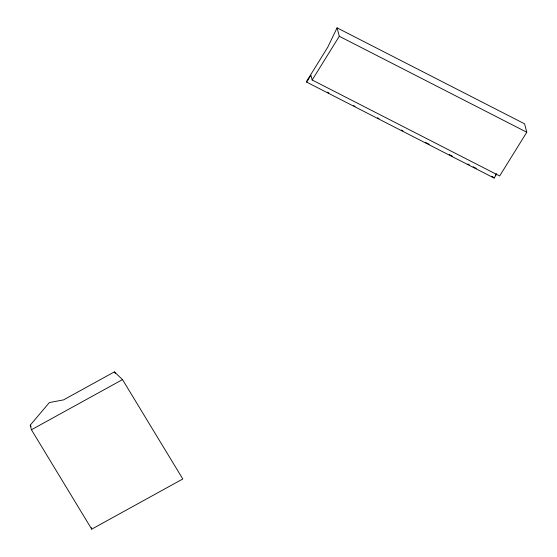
<?xml version="1.0" encoding="UTF-8"?>
<svg xmlns="http://www.w3.org/2000/svg" width="557" height="557" viewBox="0 0 557 557"><rect width="100%" height="100%" fill="white"/><g stroke="black" fill="none" stroke-linecap="round" stroke-linejoin="round"><path stroke-width="0.84" d="M306.67 82.123L310.931 75.251L312.178 79.999L499.664 175.963L526.776 132.239L524.562 123.814L337.076 27.85L327.69 47.324L306.503 81.489L306.67 82.123L494.156 178.087L496.712 173.965M312.178 79.999L339.29 36.275L337.076 27.85M495.34 175.274L496.245 173.819M30.224 425.179L49.371 402.558L63.547 399.884L114.38 371.888L122.505 379.602L182.793 478.985L91.717 529.15L31.429 429.76L30.224 425.179L31.122 426.669M31.429 429.76L122.505 379.602M339.29 36.275L526.776 132.239M327.335 92.156L328.881 92.942M353.57 105.579L355.108 106.366M377.486 117.819L379.032 118.613M401.402 130.066L402.948 130.853M425.325 142.307L429.182 144.277M449.241 154.547L452.326 156.127M467.755 164.023L469.3 164.816M473.158 166.787L476.242 168.367M491.678 176.27L493.217 177.056M114.38 371.888L115.278 373.371M493.989 177.453L494.156 178.087M91.313 527.625L91.717 529.15"/></g></svg>
